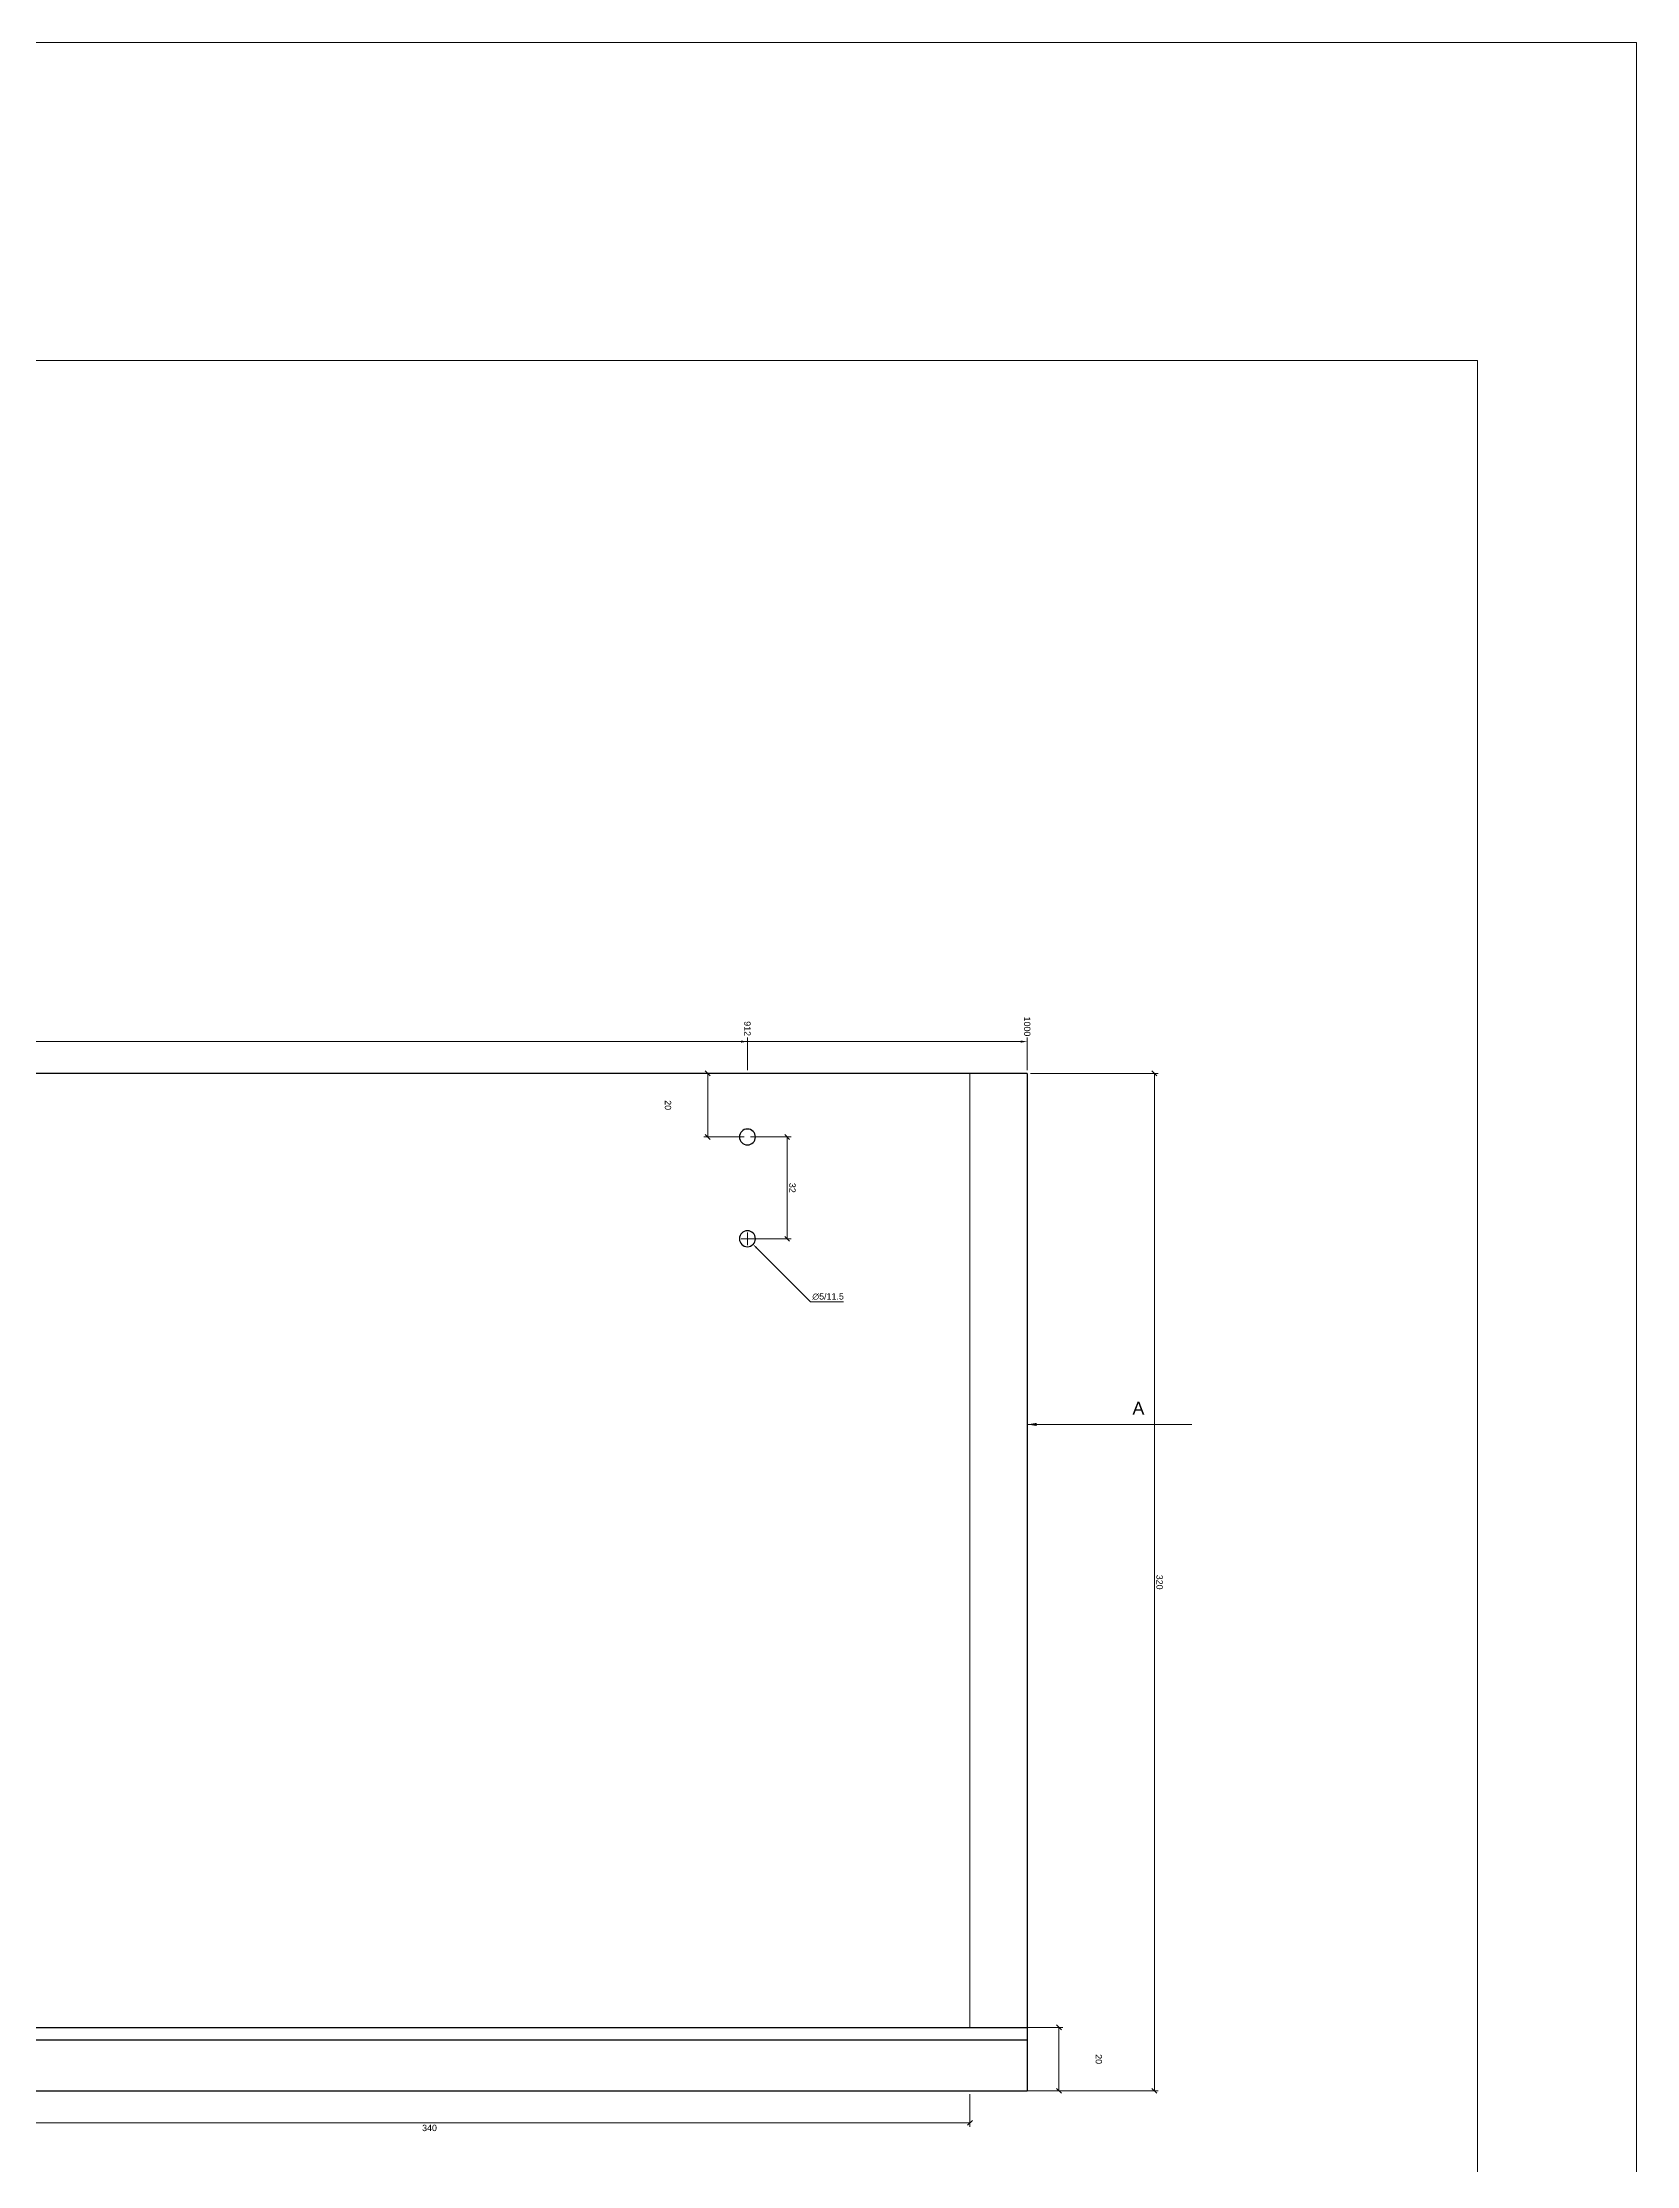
# Paper-space layout 'Left cabinet side' of a CAD drawing. Header units: millimetres. Extents: x -4 to 1481, y -4 to 1046.
# Drawn here: x 980 to 1481, y 378 to 1046 of the extents above; entities that cross this region are included whole.
import ezdxf

# ---------------------------------------------------------------- set-up
doc = ezdxf.new("R2010")
doc.units = ezdxf.units.MM
doc.layers.get('0').update_dxf_attribs({"true_color": 0xc2c2ced6})
doc.layers.add('New project_New cabinet_Left cabinet side_Machining group1_View from above', color=1, linetype='Continuous', true_color=0xc2ff0000)
doc.layers.add('New project_New cabinet_Left cabinet side_View from above', color=1, linetype='Continuous', true_color=0xc2ff0000)
doc.layers.add('TitleBlock', color=7, linetype='Continuous')
doc.styles.add('Blum_Dimension', font='arial.ttf', dxfattribs={"height": 2})
doc.styles.add('Blum_ViewInfo', font='arial.ttf', dxfattribs={"height": 4})
doc.dimstyles.new('Blum_Chain', dxfattribs={"dimtxt": 2, "dimasz": 2, "dimexe": 1.25, "dimexo": 1, "dimtad": 0, "dimjust": 4, "dimtih": 1, "dimtoh": 1, "dimtxsty": 'Blum_Dimension', "dimblk1": 'DOTSMALL', "dimsah": 1, "dimcen": 2, "dimadec": 0, "dimazin": 2, "dimtfac": 1, "dimtix": 1, "dimtmove": 0, "dimatfit": 3, "dimldrblk": 'OBLIQUE', "dimfxl": 1, "dimlwd": 5, "dimlwe": 5, "dimarcsym": 0})
doc.dimstyles.new('Blum_Default', dxfattribs={"dimtxt": 2, "dimasz": 1.5, "dimexe": 1.25, "dimexo": 1, "dimtad": 1, "dimtxsty": 'Blum_Dimension', "dimblk": 'OBLIQUE', "dimcen": 2, "dimadec": 0, "dimazin": 2, "dimtfac": 1, "dimtix": 1, "dimtmove": 0, "dimatfit": 3, "dimfxl": 1, "dimlwd": 5, "dimlwe": 5, "dimarcsym": 0})
doc.dimstyles.new('Blum_Default$4', dxfattribs={"dimtxt": 2, "dimasz": 1.5, "dimexe": 1.25, "dimexo": 1, "dimtad": 1, "dimtih": 1, "dimtoh": 1, "dimtxsty": 'Blum_Dimension', "dimblk1": 'OBLIQUE', "dimsah": 1, "dimcen": 2, "dimadec": 0, "dimazin": 2, "dimtfac": 1, "dimtofl": 0, "dimtmove": 0, "dimatfit": 3, "dimfxl": 1, "dimlwd": 5, "dimlwe": 5, "dimarcsym": 0})
doc.dimstyles.new('Blum_ViewInfo', dxfattribs={"dimtxt": 4, "dimasz": 3, "dimexe": 1.25, "dimexo": 1, "dimtad": 1, "dimtxsty": 'Blum_ViewInfo', "dimblk": 'OBLIQUE', "dimcen": 0.09, "dimadec": 0, "dimazin": 2, "dimtfac": 1, "dimtofl": 0, "dimtmove": 0, "dimatfit": 2, "dimfxl": 1, "dimlwd": 20, "dimlwe": 20, "dimarcsym": 0})

# ---------------------------------------------------------------- blocks, each defined once
blk = doc.blocks.new('TitleBlock_Left cabinet side')
at = {"layer": 'TitleBlock', "lineweight": 0}
for points in [[(-0.79, -0.79, 0), (-0.79, 209.21, 0), (296.21, 209.21, 0), (296.21, -0.79, 0)], [(9.21, 9.21, 0), (9.21, 189.21, 0), (286.21, 189.21, 0), (286.21, 9.21, 0)]]:
    blk.add_polyline3d(points, close=True, dxfattribs=at)
blk = doc.blocks.new('_DotSmall')
at = {"color": 0, "linetype": 'ByBlock', "const_width": 0.5}
blk.add_lwpolyline([(-0.0625, 0, 1), (0.0625, 0, 1)], format="xyb", close=True, dxfattribs=at)
blk = doc.blocks.new('*D64')
at = {"layer": 'Defpoints', "color": 0, "lineweight": 0}
for p in [(1201.35, 731.83), (289.35, 721.83), (1201.35, 721.83)]:
    blk.add_point(p, dxfattribs=at)
at = {"layer": 'New project_New cabinet_Left cabinet side_View from above', "color": 0, "lineweight": 5}
for p, q in [((289.35, 722.83), (289.35, 733.08)), ((289.35, 731.83), (1199.35, 731.83)), ((1201.35, 722.83), (1201.35, 733.08))]:
    blk.add_line(p, q, dxfattribs=at)
at = {"layer": 'New project_New cabinet_Left cabinet side_View from above', "color": 0, "lineweight": 0}
blk.add_solid([(1199.35, 731.49), (1199.35, 732.16), (1201.35, 731.83)], dxfattribs=at)
at = {"layer": 'New project_New cabinet_Left cabinet side_View from above', "color": 0, "lineweight": 5, "xscale": 2, "yscale": 2, "zscale": 2, "rotation": 180}
blk.add_blockref('_DotSmall', (289.35, 731.83), dxfattribs=at)
at = {"layer": 'New project_New cabinet_Left cabinet side_View from above', "color": 0, "lineweight": 0, "insert": (1201.35, 735.9), "char_height": 2, "attachment_point": 5, "rotation": 270, "style": 'Blum_Dimension'}
blk.add_mtext('912', dxfattribs=at)
blk = doc.blocks.new('_Oblique')
at = {"color": 0, "linetype": 'ByBlock', "lineweight": -2}
blk.add_line((-0.5, -0.5), (0.5, 0.5), dxfattribs=at)
blk = doc.blocks.new('*D67')
at = {"layer": 'Defpoints', "color": 0, "lineweight": 0}
for p in [(1289.35, 731.83), (289.35, 721.83), (1289.35, 721.83)]:
    blk.add_point(p, dxfattribs=at)
at = {"layer": 'New project_New cabinet_Left cabinet side_View from above', "color": 0, "lineweight": 5}
for p, q in [((289.35, 722.83), (289.35, 733.08)), ((289.35, 731.83), (1287.35, 731.83)), ((1289.35, 722.83), (1289.35, 733.08))]:
    blk.add_line(p, q, dxfattribs=at)
at = {"layer": 'New project_New cabinet_Left cabinet side_View from above', "color": 0, "lineweight": 0}
blk.add_solid([(1287.35, 731.49), (1287.35, 732.16), (1289.35, 731.83)], dxfattribs=at)
at = {"layer": 'New project_New cabinet_Left cabinet side_View from above', "color": 0, "lineweight": 5, "xscale": 2, "yscale": 2, "zscale": 2, "rotation": 180}
blk.add_blockref('_DotSmall', (289.35, 731.83), dxfattribs=at)
at = {"layer": 'New project_New cabinet_Left cabinet side_View from above', "color": 0, "lineweight": 0, "insert": (1289.35, 736.59), "char_height": 2, "attachment_point": 5, "rotation": 270, "style": 'Blum_Dimension'}
blk.add_mtext('1000', dxfattribs=at)
blk = doc.blocks.new('*D100')
at = {"layer": 'Defpoints', "color": 0, "lineweight": 0}
for p in [(1188.85, 721.83), (1201.35, 721.83), (1201.35, 701.83)]:
    blk.add_point(p, dxfattribs=at)
at = {"layer": 'New project_New cabinet_Left cabinet side_View from above', "color": 0, "lineweight": 5}
for p, q in [((1200.35, 721.83), (1187.6, 721.83)), ((1188.85, 701.83), (1188.85, 721.83)), ((1200.35, 701.83), (1187.6, 701.83))]:
    blk.add_line(p, q, dxfattribs=at)
at = {"layer": 'New project_New cabinet_Left cabinet side_View from above', "color": 0, "lineweight": 5, "xscale": 1.5, "yscale": 1.5, "zscale": 1.5}
for p, rotation in [((1188.85, 721.83), 90), ((1188.85, 701.83), 270)]:
    blk.add_blockref('_Oblique', p, dxfattribs=dict(at, rotation=rotation))
at = {"layer": 'New project_New cabinet_Left cabinet side_View from above', "color": 0, "lineweight": 0, "insert": (1176.35, 711.83), "char_height": 2, "attachment_point": 5, "rotation": 270, "style": 'Blum_Dimension'}
blk.add_mtext('20', dxfattribs=at)
blk = doc.blocks.new('*D103')
at = {"layer": 'Defpoints', "color": 0, "lineweight": 0}
for p in [(1201.35, 701.83), (1213.85, 701.83), (1201.35, 669.83)]:
    blk.add_point(p, dxfattribs=at)
at = {"layer": 'New project_New cabinet_Left cabinet side_View from above', "color": 0, "lineweight": 5}
for p, q in [((1202.35, 701.83), (1215.1, 701.83)), ((1213.85, 669.83), (1213.85, 701.83)), ((1202.35, 669.83), (1215.1, 669.83))]:
    blk.add_line(p, q, dxfattribs=at)
at = {"layer": 'New project_New cabinet_Left cabinet side_View from above', "color": 0, "lineweight": 5, "xscale": 1.5, "yscale": 1.5, "zscale": 1.5}
for p, rotation in [((1213.85, 701.83), 90), ((1213.85, 669.83), 270)]:
    blk.add_blockref('_Oblique', p, dxfattribs=dict(at, rotation=rotation))
at = {"layer": 'New project_New cabinet_Left cabinet side_View from above', "color": 0, "lineweight": 0, "insert": (1215.5, 685.83), "char_height": 2, "attachment_point": 5, "rotation": 270, "style": 'Blum_Dimension'}
blk.add_mtext('32', dxfattribs=at)
blk = doc.blocks.new('*D106')
at = {"layer": 'Defpoints', "color": 0, "lineweight": 0}
for p in [(1271.35, 421.83), (1299.35, 421.83), (1271.35, 401.83)]:
    blk.add_point(p, dxfattribs=at)
at = {"layer": 'New project_New cabinet_Left cabinet side_View from above', "color": 0, "lineweight": 5}
for p, q in [((1272.35, 421.83), (1300.6, 421.83)), ((1299.35, 401.83), (1299.35, 421.83)), ((1272.35, 401.83), (1300.6, 401.83))]:
    blk.add_line(p, q, dxfattribs=at)
at = {"layer": 'New project_New cabinet_Left cabinet side_View from above', "color": 0, "lineweight": 5, "xscale": 1.5, "yscale": 1.5, "zscale": 1.5}
for p, rotation in [((1299.35, 421.83), 90), ((1299.35, 401.83), 270)]:
    blk.add_blockref('_Oblique', p, dxfattribs=dict(at, rotation=rotation))
at = {"layer": 'New project_New cabinet_Left cabinet side_View from above', "color": 0, "lineweight": 0, "insert": (1311.85, 411.83), "char_height": 2, "attachment_point": 5, "rotation": 270, "style": 'Blum_Dimension'}
blk.add_mtext('20', dxfattribs=at)
blk = doc.blocks.new('*D115')
at = {"layer": 'Defpoints', "color": 0, "lineweight": 0}
for p in [(931.35, 401.83), (1271.35, 401.83), (1271.35, 391.83)]:
    blk.add_point(p, dxfattribs=at)
at = {"layer": 'New project_New cabinet_Left cabinet side_View from above', "color": 0, "lineweight": 5}
for p, q in [((931.35, 400.83), (931.35, 390.58)), ((1271.35, 400.83), (1271.35, 390.58)), ((931.35, 391.83), (1271.35, 391.83))]:
    blk.add_line(p, q, dxfattribs=at)
at = {"layer": 'New project_New cabinet_Left cabinet side_View from above', "color": 0, "lineweight": 5, "xscale": 1.5, "yscale": 1.5, "zscale": 1.5, "rotation": 180}
blk.add_blockref('_Oblique', (931.35, 391.83), dxfattribs=at)
at = {"layer": 'New project_New cabinet_Left cabinet side_View from above', "color": 0, "lineweight": 5, "xscale": 1.5, "yscale": 1.5, "zscale": 1.5}
blk.add_blockref('_Oblique', (1271.35, 391.83), dxfattribs=at)
at = {"layer": 'New project_New cabinet_Left cabinet side_View from above', "color": 0, "lineweight": 0, "insert": (1101.35, 390.18), "char_height": 2, "attachment_point": 5, "style": 'Blum_Dimension'}
blk.add_mtext('340', dxfattribs=at)
blk = doc.blocks.new('*D124')
at = {"layer": 'Defpoints', "color": 0, "lineweight": 0}
for p in [(1199.58, 671.6), (1203.12, 668.06)]:
    blk.add_point(p, dxfattribs=at)
at = {"layer": 'New project_New cabinet_Left cabinet side_Machining group1_View from above', "color": 0, "lineweight": 5}
for p, q in [((1199.35, 669.83), (1203.35, 669.83)), ((1201.35, 667.83), (1201.35, 671.83)), ((1221.24, 649.94), (1204.18, 667)), ((1231.58, 649.94), (1221.24, 649.94))]:
    blk.add_line(p, q, dxfattribs=at)
at = {"layer": 'New project_New cabinet_Left cabinet side_Machining group1_View from above', "color": 0, "lineweight": 0}
blk.add_solid([(1204.35, 667.18), (1204, 666.82), (1203.12, 668.06)], dxfattribs=at)
at = {"layer": 'New project_New cabinet_Left cabinet side_Machining group1_View from above', "color": 0, "lineweight": 0, "insert": (1226.72, 651.64), "char_height": 2, "attachment_point": 5, "style": 'Blum_Dimension'}
blk.add_mtext('∅5/11.5', dxfattribs=at)
blk = doc.blocks.new('*D130')
at = {"layer": 'Defpoints', "color": 0, "lineweight": 0}
for p in [(1289.35, 721.83), (1329.35, 721.83), (1289.35, 401.83)]:
    blk.add_point(p, dxfattribs=at)
at = {"layer": 'New project_New cabinet_Left cabinet side_View from above', "color": 0, "lineweight": 5}
for p, q in [((1290.35, 721.83), (1330.6, 721.83)), ((1329.35, 401.83), (1329.35, 721.83)), ((1290.35, 401.83), (1330.6, 401.83))]:
    blk.add_line(p, q, dxfattribs=at)
at = {"layer": 'New project_New cabinet_Left cabinet side_View from above', "color": 0, "lineweight": 5, "xscale": 1.5, "yscale": 1.5, "zscale": 1.5}
for p, rotation in [((1329.35, 721.83), 90), ((1329.35, 401.83), 270)]:
    blk.add_blockref('_Oblique', p, dxfattribs=dict(at, rotation=rotation))
at = {"layer": 'New project_New cabinet_Left cabinet side_View from above', "color": 0, "lineweight": 0, "insert": (1331, 561.83), "char_height": 2, "attachment_point": 5, "rotation": 270, "style": 'Blum_Dimension'}
blk.add_mtext('320', dxfattribs=at)

psp = doc.layouts.new('Left cabinet side')

# ---------------------------------------------------------------- linework, layer by layer
at = {"linetype": 'Continuous', "lineweight": 30}
for p, q in [((1289.35, 721.828), (289.35, 721.828)), ((1289.35, 721.828), (1289.35, 421.828)), ((289.35, 421.828), (1289.35, 421.828)), ((1289.35, 421.828), (1289.35, 417.828)), ((1289.35, 417.828), (289.35, 417.828)), ((1289.35, 417.828), (1289.35, 401.828)), ((289.35, 401.828), (1289.35, 401.828))]:
    psp.add_line(p, q, dxfattribs=at)
at = {"linetype": 'Continuous', "lineweight": 5}
for p, q in [((1271.35, 721.828), (1271.35, 421.828)), ((1271.35, 721.828), (1289.35, 721.828)), ((1289.35, 421.828), (1289.35, 721.828)), ((1271.35, 421.828), (1289.35, 421.828))]:
    psp.add_line(p, q, dxfattribs=at)
at = {"linetype": 'Continuous', "lineweight": 30, "extrusion": (0, 0, -1)}
for centre in [(-1201.35, 701.828), (-1201.35, 669.828)]:
    psp.add_circle(centre, 2.5, dxfattribs=at)

# ---------------------------------------------------------------- block references
at = {"lineweight": 0, "xscale": 5, "yscale": 5, "zscale": 5}
psp.add_blockref('TitleBlock_Left cabinet side', (0, 0), dxfattribs=at)

# ---------------------------------------------------------------- texts
at = {"lineweight": 0, "insert": (1322.475, 614.553), "char_height": 4, "attachment_point": 7, "style": 'Blum_ViewInfo'}
psp.add_mtext('A', dxfattribs=at)

# ---------------------------------------------------------------- dimensions: what is measured, and where the dimension line sits
at = {"layer": 'New project_New cabinet_Left cabinet side_Machining group1_View from above', "lineweight": 0}
dim = psp.add_diameter_dim_2p(p1=(1199.582, 671.595), p2=(1203.117, 668.06), dimstyle='Blum_Default$4', override={"dimscale": 0, "dimpost": '/11.5'}, dxfattribs=at)
dim.commit()
dim.dimension.update_dxf_attribs({"geometry": '*D124', "text_midpoint": (1226.72, 649.94), "dimtype": 163})
at = {"layer": 'New project_New cabinet_Left cabinet side_View from above', "lineweight": 0}
for base, p1, p2, dimstyle, override, picture, middle in [((1289.35, 731.828), (289.35, 721.828), (1289.35, 721.828), 'Blum_Chain', {"dimscale": 0}, '*D67', (1289.35, 736.591)), ((1201.35, 731.828), (289.35, 721.828), (1201.35, 721.828), 'Blum_Chain', {"dimscale": 0}, '*D64', (1201.35, 735.902)), ((1271.35, 391.828), (931.35, 401.828), (1271.35, 401.828), 'Blum_Default', {"dimscale": 0, "dimtad": 4}, '*D115', (1101.35, 390.181))]:
    dim = psp.add_linear_dim(base=base, p1=p1, p2=p2, dimstyle=dimstyle, override=override, dxfattribs=at)
    dim.commit()
    dim.dimension.update_dxf_attribs({"geometry": picture, "text_midpoint": middle})
for base, p1, p2, override, picture, middle in [((1188.85, 721.828), (1201.35, 701.828), (1201.35, 721.828), {"dimscale": 0, "dimtad": 4, "dimtmove": 2}, '*D100', (1176.35, 711.828)), ((1299.35, 421.828), (1271.35, 401.828), (1271.35, 421.828), {"dimscale": 0, "dimtmove": 2}, '*D106', (1311.85, 411.828))]:
    dim = psp.add_linear_dim(base=base, p1=p1, p2=p2, angle=90, dimstyle='Blum_Default', override=override, dxfattribs=at)
    dim.commit()
    dim.dimension.update_dxf_attribs({"geometry": picture, "text_midpoint": middle, "dimtype": 160})
for base, p1, p2, picture, middle in [((1329.35, 721.828), (1289.35, 401.828), (1289.35, 721.828), '*D130', (1330.997, 561.828)), ((1213.85, 701.828), (1201.35, 669.828), (1201.35, 701.828), '*D103', (1215.497, 685.828))]:
    dim = psp.add_linear_dim(base=base, p1=p1, p2=p2, angle=90, dimstyle='Blum_Default', override={"dimscale": 0}, dxfattribs=at)
    dim.commit()
    dim.dimension.update_dxf_attribs({"geometry": picture, "text_midpoint": middle})

# ---------------------------------------------------------------- leaders
at = {"lineweight": 0}
psp.add_leader([(1289.35, 611.428), (1341.151, 611.428)], dimstyle='Blum_ViewInfo', override={"dimscale": 0}, dxfattribs=at)

doc.saveas('drawing.dxf')
